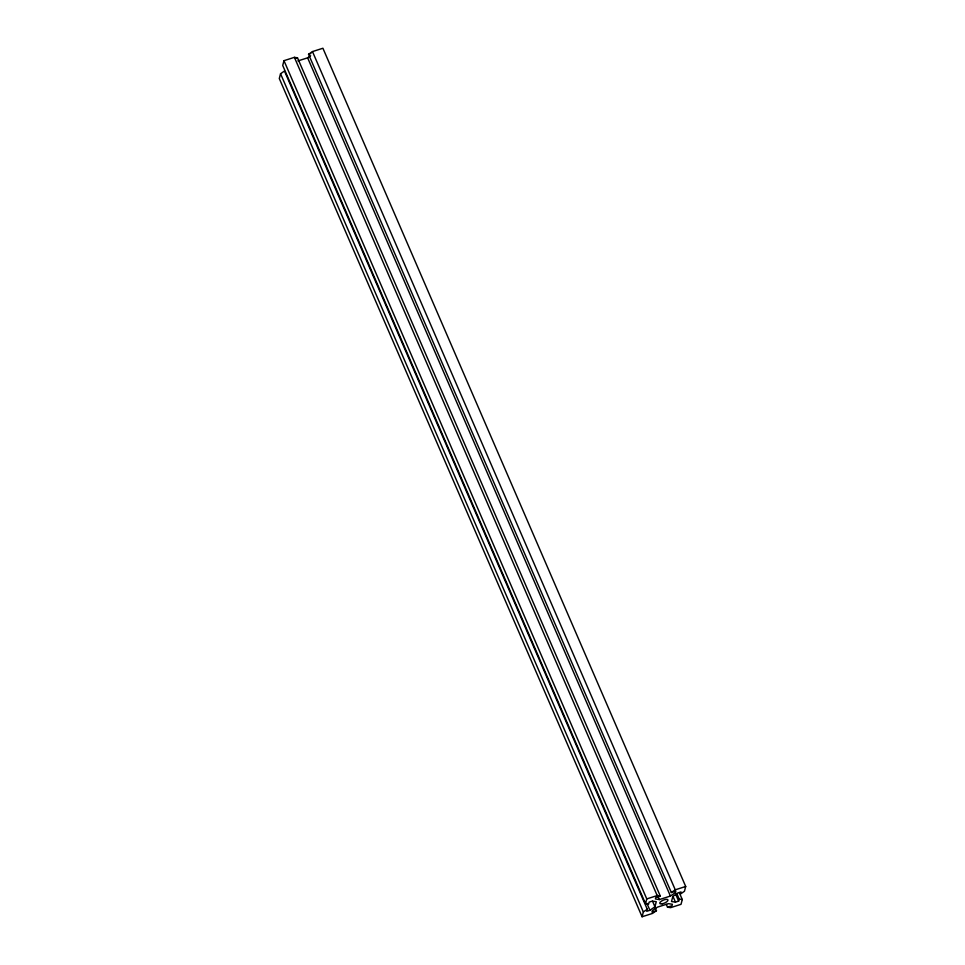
<?xml version="1.0" encoding="UTF-8"?>
<svg xmlns="http://www.w3.org/2000/svg" width="965" height="965" viewBox="0 0 965 965"><rect width="100%" height="100%" fill="white"/><g stroke="black" fill="none" stroke-linecap="round" stroke-linejoin="round"><path stroke-width="1.45" d="M676.803 893.518L679.191 899.054L678.66 901.117L675.464 902.13L671.507 901.503L672.846 896.437L677.876 892.951L681.061 891.925L680.53 893.988L684.45 891.262L685.705 886.473L322.913 48.25L312.479 51.579L308.559 54.305L671.338 892.529L675.838 891.105L675.452 892.565L670.422 896.051L659.36 899.585L655.416 898.958L655.79 897.498L660.289 896.063L297.497 57.828L294.409 57.345L283.975 60.674L282.721 65.463L645.513 903.686L648.589 904.181L649.131 902.118L652.328 901.093L656.272 901.72L654.946 906.786L649.915 910.284L646.719 911.298L647.262 909.247L284.47 71.012L280.55 73.738L279.295 78.527L642.087 916.75L652.521 913.421L656.441 910.695L655.247 907.932M642.087 916.75L643.341 911.973L280.55 73.738M645.513 903.686L646.767 898.91L283.975 60.674M679.288 892.625L682.279 899.537L681.025 904.326L670.591 907.655L667.503 907.172L666.308 904.398M297.956 60.916L307.63 57.828L310.646 55.729M643.341 911.973L647.262 909.247M671.338 892.529L675.271 889.814L685.705 886.473M295.254 58.551L297.497 57.828M308.559 54.305L310.802 53.594M646.767 898.91L657.201 895.58L660.289 896.063M656.441 910.695L651.954 912.13L652.34 910.671L657.37 907.172L668.431 903.65L672.376 904.265L671.99 905.737L667.503 907.172M679.191 899.054L682.279 899.537M312.479 51.579L675.271 889.814M675.657 894.193L678.66 901.117M673.063 896.594L675.464 902.13M307.63 57.828L670.422 896.051M657.563 895.436L659.36 899.585M294.409 57.345L657.201 895.58M652.557 901.262L654.946 906.786M646.924 903.361L649.915 910.284M662.087 903.819A4.439 1.58 -23.4 0 0 667.997 899.983A4.439 1.58 -23.4 0 0 661.592 901.045A4.439 1.58 -23.4 0 0 662.087 903.819"/></g></svg>
